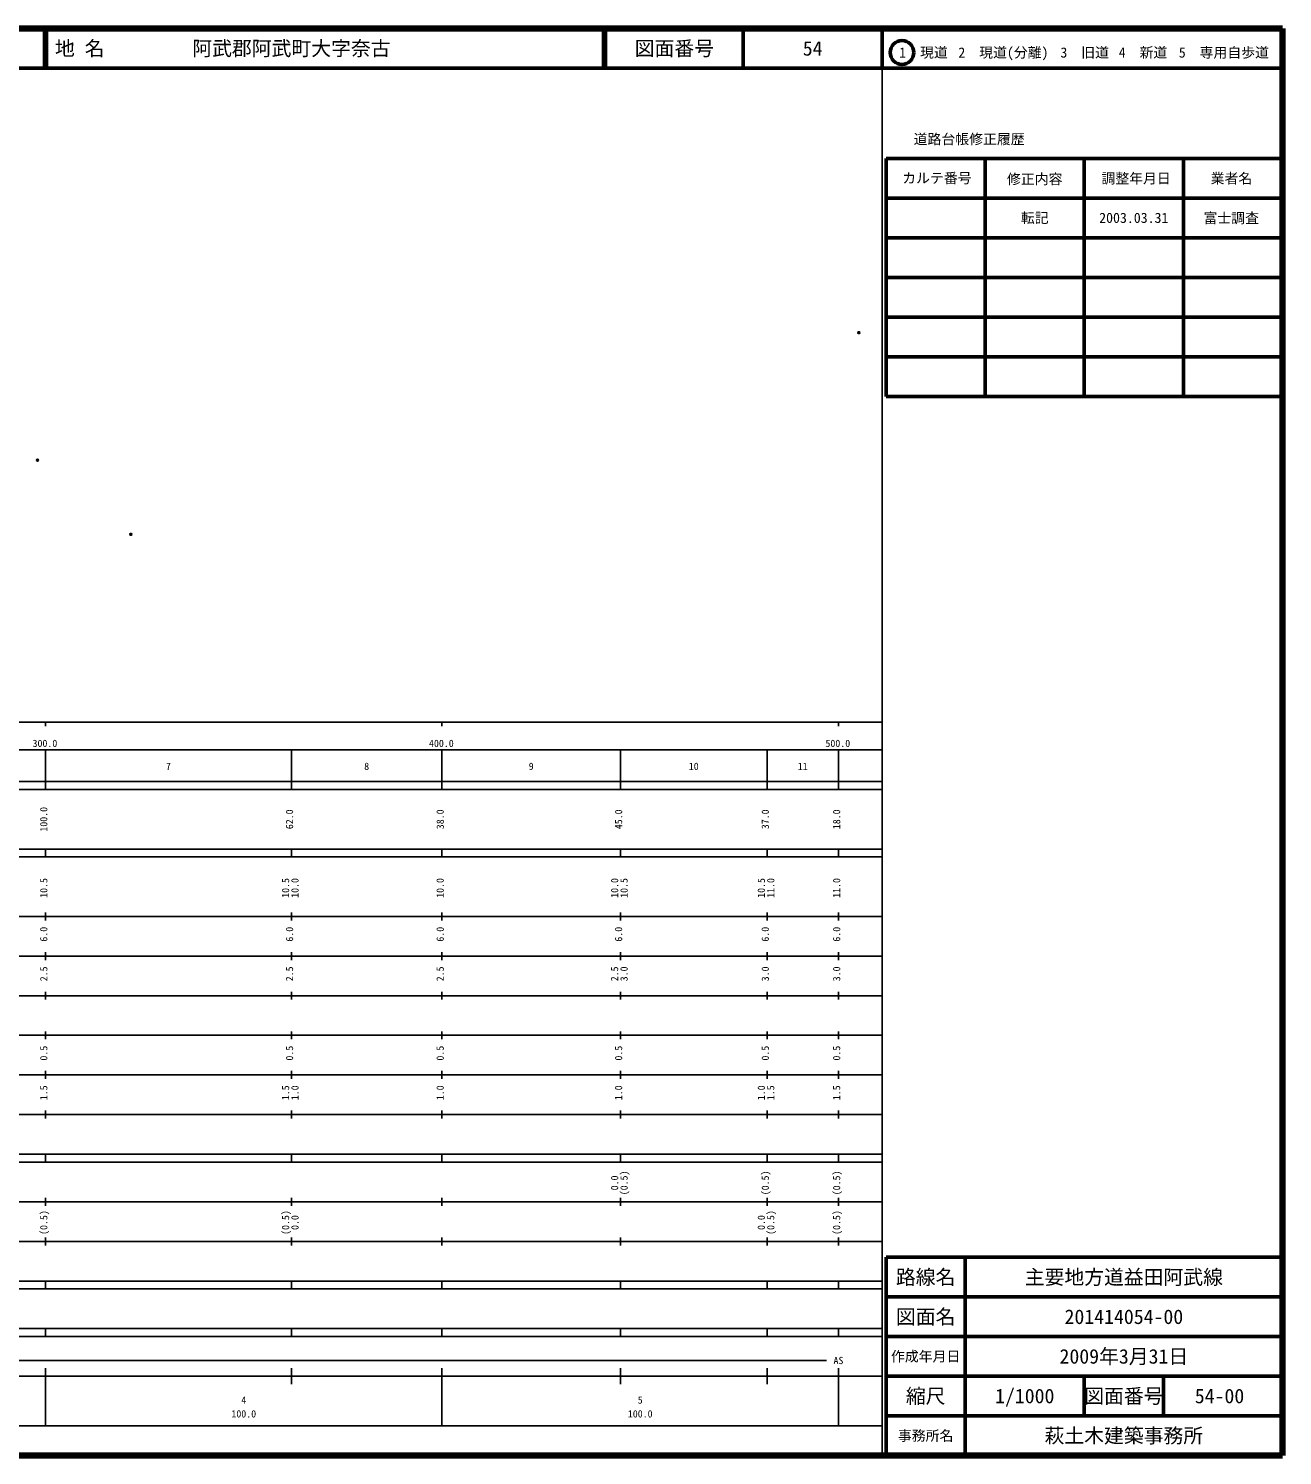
# Model space of a CAD drawing. Units: millimetres on the paper. Extents: x 40 to 680, y 20 to 380.
# Drawn here: x 363.7 to 680, y 20 to 380 of the extents above; entities that cross this region are included whole.
import ezdxf
from ezdxf.enums import TextEntityAlignment as Align

# ---------------------------------------------------------------- set-up
doc = ezdxf.new("R2010")
doc.units = ezdxf.units.MM
doc.header["$PDMODE"] = 32
doc.header["$PDSIZE"] = 0.5
doc.layers.add('M-OTRS', color=6, linetype='Continuous')
doc.layers.add('M-TTL-TXT', color=7, linetype='Continuous')
for name, color, linetype, lineweight in [('M-TTL', 2, 'Continuous', 140), ('M-TTL-BAND', 7, 'Continuous', 25), ('M-TTL-FRAM', 2, 'Continuous', 50), ('M-TTL-LINE', 7, 'Continuous', 50)]:
    doc.layers.add(name, color=color, linetype=linetype, lineweight=lineweight)
doc.styles.add('ＭＳ ゴシック', font='')
doc.styles.get('ＭＳ ゴシック').set_extended_font_data('MS Gothic')

msp = doc.modelspace()

# ---------------------------------------------------------------- linework, layer by layer
at = {"layer": 'M-OTRS'}
for p in [(573.149, 303.269), (365.967, 271.073), (389.505, 252.391)]:
    msp.add_point(p, dxfattribs=at)
at = {"layer": 'M-TTL'}
for p, q in [((680, 380), (40, 380)), ((680, 20), (680, 380)), ((40, 20), (680, 20))]:
    msp.add_line(p, q, dxfattribs=at)
at = {"layer": 'M-TTL-BAND'}
for p, q in [((579, 20), (579, 370)), ((40, 205), (579, 205)), ((368, 205), (368, 204)), ((468, 205), (468, 204)), ((568, 205), (568, 204)), ((68, 198), (579, 198)), ((368, 188), (368, 198)), ((430, 188), (430, 198)), ((468, 188), (468, 198)), ((513, 188), (513, 198)), ((550, 188), (550, 198)), ((568, 188), (568, 198)), ((40, 190), (579, 190)), ((40, 188), (579, 188)), ((40, 173), (579, 173)), ((368, 171), (368, 173)), ((430, 171), (430, 173)), ((468, 171), (468, 173)), ((513, 171), (513, 173)), ((550, 171), (550, 173)), ((568, 171), (568, 173)), ((40, 171), (579, 171)), ((40, 156), (579, 156)), ((368, 155), (368, 157)), ((430, 155), (430, 157)), ((468, 155), (468, 157)), ((513, 155), (513, 157)), ((550, 155), (550, 157)), ((568, 155), (568, 157)), ((46, 146), (579, 146)), ((368, 145), (368, 147)), ((430, 145), (430, 147)), ((468, 145), (468, 147)), ((513, 145), (513, 147)), ((550, 145), (550, 147)), ((568, 145), (568, 147)), ((368, 135), (368, 137)), ((430, 135), (430, 137)), ((468, 135), (468, 137)), ((513, 135), (513, 137)), ((550, 135), (550, 137)), ((568, 135), (568, 137)), ((52, 136), (579, 136)), ((46, 126), (579, 126)), ((368, 125), (368, 127)), ((430, 125), (430, 127)), ((468, 125), (468, 127)), ((513, 125), (513, 127)), ((550, 125), (550, 127)), ((568, 125), (568, 127)), ((52, 116), (579, 116)), ((368, 115), (368, 117)), ((430, 115), (430, 117)), ((468, 115), (468, 117)), ((513, 115), (513, 117)), ((550, 115), (550, 117)), ((568, 115), (568, 117)), ((46, 106), (579, 106)), ((368, 105), (368, 107)), ((430, 105), (430, 107)), ((468, 105), (468, 107)), ((513, 105), (513, 107)), ((550, 105), (550, 107)), ((568, 105), (568, 107)), ((40, 96), (579, 96)), ((40, 94), (579, 94)), ((368, 94), (368, 96)), ((430, 94), (430, 96)), ((468, 94), (468, 96)), ((513, 94), (513, 96)), ((550, 94), (550, 96)), ((568, 94), (568, 96)), ((49, 84), (579, 84)), ((368, 83), (368, 85)), ((430, 83), (430, 85)), ((468, 83), (468, 85)), ((513, 83), (513, 85)), ((550, 83), (550, 85)), ((568, 83), (568, 85)), ((40, 74), (579, 74)), ((368, 73), (368, 75)), ((430, 73), (430, 75)), ((468, 73), (468, 75)), ((513, 73), (513, 75)), ((550, 73), (550, 75)), ((568, 73), (568, 75)), ((40, 64), (579, 64)), ((40, 62), (579, 62)), ((368, 62), (368, 64)), ((430, 62), (430, 64)), ((468, 62), (468, 64)), ((513, 62), (513, 64)), ((550, 62), (550, 64)), ((568, 62), (568, 64)), ((40, 52), (579, 52)), ((368, 50), (368, 52)), ((430, 50), (430, 52)), ((468, 50), (468, 52)), ((513, 50), (513, 52)), ((550, 50), (550, 52)), ((568, 50), (568, 52)), ((40, 50), (579, 50)), ((71, 44), (565, 44)), ((40, 40), (579, 40)), ((368, 27.5), (368, 42)), ((430, 38), (430, 42)), ((468, 27.5), (468, 42)), ((513, 38), (513, 42)), ((550, 38), (550, 42)), ((568, 27.5), (568, 42)), ((68, 27.5), (579, 27.5))]:
    msp.add_line(p, q, dxfattribs=at)
at = {"layer": 'M-TTL-FRAM'}
for p, q in [((580, 347.197), (580, 287.197)), ((580, 347.197), (680, 347.197)), ((580, 287.197), (680, 287.197)), ((680, 70), (580, 70)), ((580, 70), (580, 20))]:
    msp.add_line(p, q, dxfattribs=at)
at = {"layer": 'M-TTL-LINE'}
for p, q in [((367.75, 380), (367.75, 370)), ((368.25, 380), (368.25, 370)), ((508.747, 380), (508.747, 370)), ((509.247, 380), (509.247, 370)), ((543.997, 380), (543.997, 370)), ((579, 380), (579, 370)), ((40, 370), (680, 370)), ((605, 347.197), (605, 287.197)), ((630, 347.197), (630, 287.197)), ((655, 347.197), (655, 287.197)), ((580, 337.197), (680, 337.197)), ((580, 327.197), (680, 327.197)), ((580, 317.197), (680, 317.197)), ((580, 307.197), (680, 307.197)), ((580, 297.197), (680, 297.197)), ((600, 70), (600, 20)), ((680, 60), (580, 60)), ((680, 50), (580, 50)), ((680, 40), (580, 40)), ((630, 40), (630, 30)), ((650, 40), (650, 30)), ((680, 30), (580, 30))]:
    msp.add_line(p, q, dxfattribs=at)
msp.add_circle((584.031, 373.958), 3, dxfattribs=at)

# ---------------------------------------------------------------- texts
at = {"layer": 'M-TTL-BAND', "style": 'ＭＳ ゴシック'}
for s, p in [('300.0', (367.844, 198.195)), ('400.0', (467.844, 198.195)), ('500.0', (567.844, 198.195)), ('7', (399, 192.405)), ('8', (449, 192.405)), ('9', (490.5, 192.405)), ('10', (531.5, 192.405)), ('11', (559, 192.405)), ('AS', (568, 42.5)), ('4', (418, 32.523)), ('5', (518, 32.523)), ('100.0', (418, 29.033)), ('100.0', (518, 29.033))]:
    msp.add_text(s, height=1.833, dxfattribs=at).set_placement(p, align=Align.BOTTOM_CENTER)
for s, p in [('100.0', (369, 180.5)), ('62.0', (431, 180.5)), ('38.0', (469, 180.5)), ('45.0', (514, 180.5)), ('37.0', (551, 180.5)), ('18.0', (569, 180.5)), ('10.5', (369, 163.174)), ('10.5', (430, 163.174)), ('10.0', (432.37, 163.174)), ('10.0', (469, 163.174)), ('10.0', (513, 163.174)), ('10.5', (515.37, 163.174)), ('10.5', (550, 163.174)), ('11.0', (552.37, 163.174)), ('11.0', (569, 163.174)), ('6.0', (369, 151.5)), ('6.0', (431, 151.5)), ('6.0', (469, 151.5)), ('6.0', (514, 151.5)), ('6.0', (551, 151.5)), ('6.0', (569, 151.5)), ('2.5', (369, 141.5)), ('2.5', (431, 141.5)), ('2.5', (469, 141.5)), ('2.5', (513, 141.5)), ('3.0', (515.37, 141.5)), ('3.0', (551, 141.5)), ('3.0', (569, 141.5)), ('0.5', (369, 121.5)), ('0.5', (431, 121.5)), ('0.5', (469, 121.5)), ('0.5', (514, 121.5)), ('0.5', (551, 121.5)), ('0.5', (569, 121.5)), ('1.5', (369, 111.5)), ('1.5', (430, 111.5)), ('1.0', (432.37, 111.5)), ('1.0', (469, 111.5)), ('1.0', (514, 111.5)), ('1.0', (550, 111.5)), ('1.5', (552.37, 111.5)), ('1.5', (569, 111.5)), ('0.0', (513, 88.764)), ('(0.5)', (515.37, 88.764)), ('(0.5)', (551, 88.764)), ('(0.5)', (569, 88.764)), ('(0.5)', (369, 78.764)), ('(0.5)', (430, 78.764)), ('0.0', (432.37, 78.764)), ('0.0', (550, 78.764)), ('(0.5)', (552.37, 78.764)), ('(0.5)', (569, 78.764))]:
    msp.add_text(s, height=1.833, rotation=90, dxfattribs=at).set_placement(p, align=Align.BOTTOM_CENTER)
at = {"layer": 'M-TTL-TXT', "style": 'ＭＳ ゴシック'}
for s, p in [('地 名', (370.38, 375)), ('阿武郡阿武町大字奈古', (405.024, 375))]:
    msp.add_text(s, height=3.666, dxfattribs=at).set_placement(p, align=Align.MIDDLE_LEFT)
for s, height, p in [('図面番号', 3.666, (526.622, 375)), ('54', 3.666, (561.497, 375)), ('1\u3000現道', 2.566, (589.448, 373.958)), ('2\u3000現道(分離)', 2.566, (609.619, 373.958)), ('3\u3000旧道', 2.566, (630.121, 373.958)), ('4\u3000新道', 2.566, (644.824, 373.958)), ('5\u3000専用自歩道', 2.566, (665.228, 373.958)), ('道路台帳修正履歴', 2.566, (600.968, 352.113)), ('カルテ番号', 2.566, (592.839, 342.277)), ('修正内容', 2.566, (617.509, 342.023)), ('調整年月日', 2.566, (643.089, 342.197)), ('業者名', 2.566, (667.134, 342.197)), ('転記', 2.566, (617.5, 332.245)), ('2003.03.31', 2.566, (642.5, 332.245)), ('富士調査', 2.566, (667.077, 332.189)), ('路線名', 3.666, (590, 65)), ('路線名', 3.666, (590, 65)), ('主要地方道益田阿武線', 3.666, (640, 65)), ('図面名', 3.666, (590, 55)), ('図面名', 3.666, (590, 55)), ('201414054-00', 3.666, (640, 55)), ('2009年3月31日', 3.666, (640, 45)), ('作成年月日', 2.566, (590, 45)), ('作成年月日', 2.566, (590, 45)), ('縮尺', 3.666, (590, 35)), ('縮尺', 3.666, (590, 35)), ('1/1000', 3.666, (615, 35)), ('図面番号', 3.666, (640, 35)), ('図面番号', 3.666, (640, 35)), ('54-00', 3.666, (664.125, 35)), ('事務所名', 2.566, (590, 25)), ('事務所名', 2.566, (590, 25)), ('萩土木建築事務所', 3.666, (640, 25))]:
    msp.add_text(s, height=height, dxfattribs=at).set_placement(p, align=Align.MIDDLE_CENTER)

doc.saveas('drawing.dxf')
